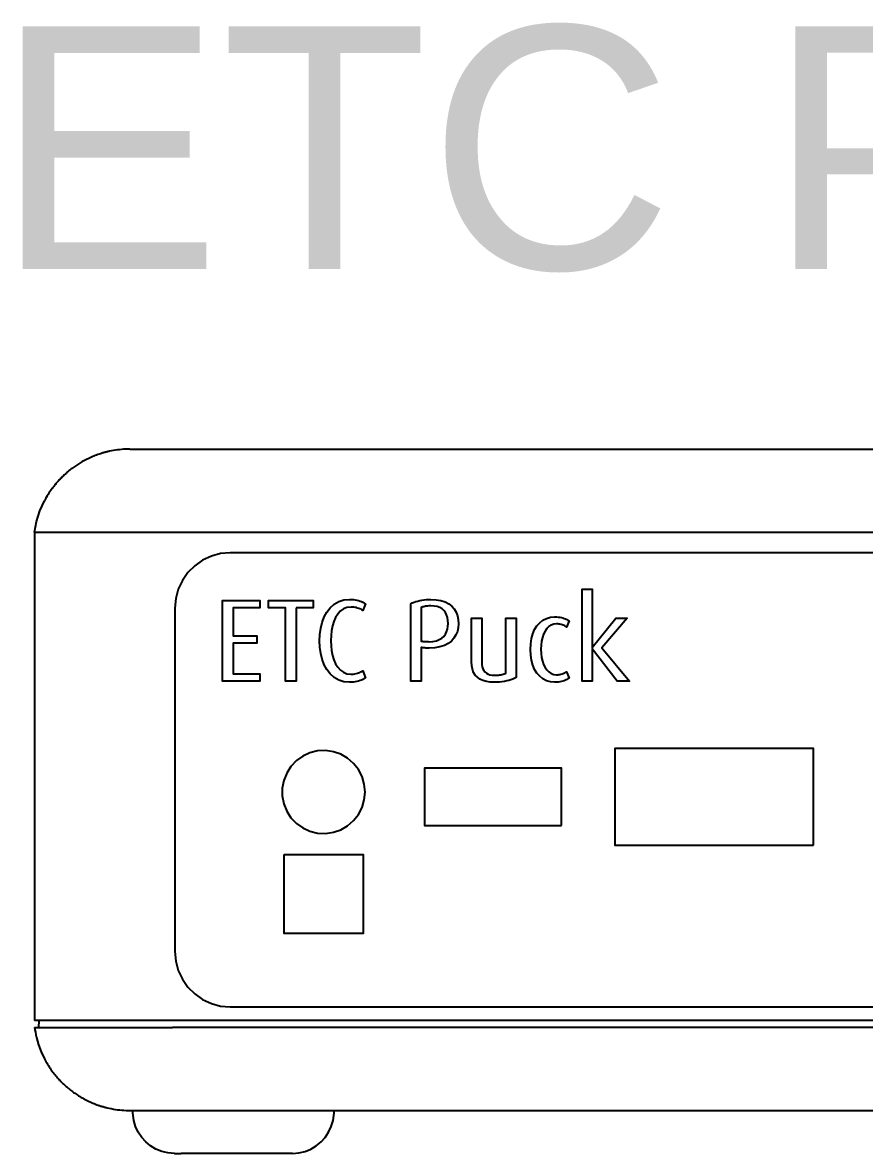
# Model space of a CAD drawing. Extents: x -49 to 275, y -8 to 142.
# Drawn here: x 132.952 to 135.335, y 124.412 to 127.613 of the extents above; entities that cross this region are included whole.
import ezdxf
from ezdxf.enums import TextEntityAlignment as Align

# ---------------------------------------------------------------- set-up
doc = ezdxf.new("R2010")
doc.units = 0
doc.header["$LTSCALE"] = 0.5
doc.header["$MEASUREMENT"] = 0
doc.layers.get('0').update_dxf_attribs({"linetype": 'CONTINUOUS'})
doc.layers.add('RISER', color=7, linetype='CONTINUOUS')
doc.styles.add('ARIAL', font='arial.ttf')

# ---------------------------------------------------------------- blocks, each defined once
blk = doc.blocks.new('*U52')
at = {"layer": 'RISER'}
blk.add_line((-2.0458, 0.9265), (2.0458, 0.9265), dxfattribs=at)
at = {"layer": 'RISER', "color": 7}
for points in [[(-2.0458, 0.9265), (-2.0458, 0.9265), (-2.0516, 0.9265), (-2.0574, 0.9262), (-2.0631, 0.9259), (-2.0688, 0.9255), (-2.0746, 0.9249), (-2.0803, 0.9242), (-2.086, 0.9234), (-2.0917, 0.9225), (-2.0973, 0.9214), (-2.103, 0.9202), (-2.103, 0.9202), (-2.1048, 0.9198), (-2.1067, 0.9194), (-2.1085, 0.919), (-2.1104, 0.9185), (-2.1123, 0.9181), (-2.1141, 0.9176), (-2.116, 0.9171), (-2.1178, 0.9166), (-2.1197, 0.9161), (-2.1215, 0.9156), (-2.1215, 0.9156), (-2.1252, 0.9145), (-2.1288, 0.9133), (-2.1325, 0.9121), (-2.1361, 0.9108), (-2.1397, 0.9095), (-2.1433, 0.9082), (-2.1469, 0.9068), (-2.1505, 0.9053), (-2.154, 0.9038), (-2.1575, 0.9022), (-2.1575, 0.9022), (-2.1596, 0.9013), (-2.1617, 0.9003), (-2.1637, 0.8993), (-2.1658, 0.8983), (-2.1678, 0.8973), (-2.1699, 0.8962), (-2.1719, 0.8952), (-2.1739, 0.8941), (-2.176, 0.893), (-2.178, 0.8919), (-2.178, 0.8919), (-2.181, 0.8902), (-2.184, 0.8885), (-2.187, 0.8867), (-2.1899, 0.8849), (-2.1928, 0.883), (-2.1958, 0.8812), (-2.1986, 0.8792), (-2.2015, 0.8773), (-2.2043, 0.8753), (-2.2071, 0.8732), (-2.2071, 0.8732), (-2.2091, 0.8717), (-2.2111, 0.8703), (-2.213, 0.8688), (-2.2149, 0.8673), (-2.2168, 0.8657), (-2.2187, 0.8642), (-2.2206, 0.8626), (-2.2225, 0.861), (-2.2243, 0.8595), (-2.2262, 0.8578), (-2.2262, 0.8578), (-2.2286, 0.8556), (-2.2311, 0.8534), (-2.2335, 0.8511), (-2.2359, 0.8488), (-2.2382, 0.8465), (-2.2406, 0.8441), (-2.2429, 0.8418), (-2.2451, 0.8394), (-2.2474, 0.8369), (-2.2496, 0.8345), (-2.2496, 0.8345), (-2.2513, 0.8326), (-2.2529, 0.8307), (-2.2546, 0.8287), (-2.2562, 0.8268), (-2.2578, 0.8248), (-2.2594, 0.8228), (-2.2609, 0.8208), (-2.2625, 0.8188), (-2.264, 0.8168), (-2.2655, 0.8148), (-2.2655, 0.8148), (-2.2679, 0.8114), (-2.2703, 0.8081), (-2.2726, 0.8047), (-2.2748, 0.8013), (-2.277, 0.7978), (-2.2792, 0.7944), (-2.2812, 0.7908), (-2.2833, 0.7873), (-2.2853, 0.7837), (-2.2872, 0.7801)], [(-2.1576, 0.9022), (-2.1576, 0.9022), (-2.1596, 0.9013), (-2.1617, 0.9003), (-2.1638, 0.8993), (-2.1658, 0.8983), (-2.1679, 0.8973), (-2.1699, 0.8962), (-2.1719, 0.8952), (-2.174, 0.8941), (-2.176, 0.8931), (-2.178, 0.892)], [(-2.1215, 0.9156), (-2.1215, 0.9156), (-2.1252, 0.9145), (-2.1288, 0.9133), (-2.1325, 0.9121), (-2.1361, 0.9108), (-2.1397, 0.9095), (-2.1433, 0.9082), (-2.1469, 0.9068), (-2.1505, 0.9053), (-2.154, 0.9038), (-2.1576, 0.9022)], [(-2.103, 0.9202), (-2.103, 0.9202), (-2.1048, 0.9198), (-2.1067, 0.9194), (-2.1086, 0.919), (-2.1104, 0.9185), (-2.1123, 0.9181), (-2.1141, 0.9176), (-2.116, 0.9171), (-2.1178, 0.9166), (-2.1196, 0.9161), (-2.1215, 0.9156)], [(-2.0458, 0.9265), (-2.0458, 0.9265), (-2.0516, 0.9265), (-2.0574, 0.9262), (-2.0631, 0.9259), (-2.0688, 0.9255), (-2.0746, 0.9249), (-2.0803, 0.9242), (-2.086, 0.9234), (-2.0917, 0.9225), (-2.0973, 0.9214), (-2.103, 0.9202)], [(-2.2072, 0.8732), (-2.2072, 0.8732), (-2.2091, 0.8717), (-2.2111, 0.8702), (-2.213, 0.8688), (-2.2149, 0.8672), (-2.2168, 0.8657), (-2.2187, 0.8642), (-2.2206, 0.8626), (-2.2225, 0.861), (-2.2243, 0.8595), (-2.2261, 0.8578)], [(-2.178, 0.892), (-2.178, 0.892), (-2.181, 0.8903), (-2.184, 0.8885), (-2.187, 0.8867), (-2.1899, 0.8849), (-2.1929, 0.883), (-2.1958, 0.8811), (-2.1987, 0.8792), (-2.2015, 0.8772), (-2.2044, 0.8752), (-2.2072, 0.8732)], [(-2.2497, 0.8344), (-2.2497, 0.8344), (-2.2513, 0.8325), (-2.253, 0.8306), (-2.2546, 0.8287), (-2.2562, 0.8267), (-2.2578, 0.8248), (-2.2594, 0.8228), (-2.2609, 0.8208), (-2.2624, 0.8188), (-2.264, 0.8168), (-2.2655, 0.8148)], [(-2.2261, 0.8578), (-2.2261, 0.8578), (-2.2286, 0.8556), (-2.2311, 0.8534), (-2.2335, 0.8511), (-2.2359, 0.8488), (-2.2383, 0.8465), (-2.2406, 0.8441), (-2.2429, 0.8417), (-2.2452, 0.8393), (-2.2474, 0.8369), (-2.2497, 0.8344)], [(-2.2655, 0.8148), (-2.2655, 0.8148), (-2.2679, 0.8115), (-2.2702, 0.8081), (-2.2726, 0.8047), (-2.2748, 0.8013), (-2.277, 0.7979), (-2.2792, 0.7944), (-2.2812, 0.7909), (-2.2833, 0.7873), (-2.2853, 0.7837), (-2.2872, 0.7801)], [(-2.315, 0.6917), (-2.3092, 0.7218), (-2.3, 0.7514), (-2.2872, 0.7801)], [(-2.315, 0.6917), (-2.315, -0.6917)], [(-2.315, 0.6917), (-2.3004, 0.6917), (-2.2686, 0.6917), (-2.2209, 0.6917), (-2.1596, 0.6917), (-2.0875, 0.6917), (-2.0079, 0.6917), (-1.9245, 0.6917)], [(-1.9245, 0.6917), (1.9246, 0.6917), (2.008, 0.6917), (2.0875, 0.6917), (2.1596, 0.6917), (2.2209, 0.6917), (2.2686, 0.6917), (2.3004, 0.6917), (2.315, 0.6917)], [(-1.9245, -0.6917), (-2.3003, -0.6917), (-2.315, -0.6917)], [(-2.3031, -0.6918), (-2.3034, -0.6982), (-2.3037, -0.7047), (-2.3041, -0.7113)], [(1.9246, -0.6917), (-1.9245, -0.6917)], [(-2.315, -0.7113), (-1.9245, -0.7113)], [(-2.315, -0.7113), (-2.314, -0.718), (-2.3128, -0.7246), (-2.3115, -0.7314)], [(-2.3115, -0.7314), (-2.3106, -0.7354), (-2.3097, -0.7394)], [(1.9245, -0.7113), (-1.9245, -0.7113)], [(-2.3097, -0.7394), (-2.304, -0.7597), (-2.2965, -0.7799), (-2.2872, -0.7997)], [(-2.2872, -0.7997), (-2.2872, -0.7997), (-2.2851, -0.8036), (-2.283, -0.8075), (-2.2807, -0.8113), (-2.2785, -0.8151), (-2.2761, -0.8189), (-2.2737, -0.8226), (-2.2713, -0.8263), (-2.2687, -0.8299), (-2.2662, -0.8335), (-2.2635, -0.8371)], [(-2.2635, -0.8371), (-2.2635, -0.8371), (-2.2614, -0.8399), (-2.2592, -0.8427), (-2.257, -0.8455), (-2.2547, -0.8482), (-2.2524, -0.8509), (-2.2501, -0.8535), (-2.2477, -0.8562), (-2.2454, -0.8588), (-2.2429, -0.8614), (-2.2405, -0.8639)], [(-2.2405, -0.8639), (-2.2405, -0.8639), (-2.2387, -0.8657), (-2.2369, -0.8675), (-2.2351, -0.8692), (-2.2333, -0.871), (-2.2314, -0.8727), (-2.2296, -0.8744), (-2.2277, -0.8761), (-2.2258, -0.8778), (-2.2239, -0.8795), (-2.222, -0.8811)], [(-2.222, -0.8811), (-2.222, -0.8811), (-2.2191, -0.8835), (-2.2163, -0.8858), (-2.2134, -0.8881), (-2.2105, -0.8903), (-2.2076, -0.8925), (-2.2046, -0.8947), (-2.2016, -0.8968), (-2.1986, -0.8989), (-2.1955, -0.9009), (-2.1924, -0.903)], [(-2.1924, -0.903), (-2.1924, -0.903), (-2.1904, -0.9042), (-2.1884, -0.9055), (-2.1864, -0.9067), (-2.1843, -0.9079), (-2.1823, -0.9091), (-2.1802, -0.9103), (-2.1782, -0.9115), (-2.1761, -0.9127), (-2.174, -0.9138), (-2.1719, -0.9149)], [(-2.1719, -0.9149), (-2.1719, -0.9149), (-2.1683, -0.9168), (-2.1646, -0.9185), (-2.161, -0.9203), (-2.1573, -0.922), (-2.1536, -0.9236), (-2.1499, -0.9252), (-2.1461, -0.9267), (-2.1423, -0.9282), (-2.1385, -0.9296), (-2.1347, -0.931)], [(-2.1347, -0.931), (-2.1347, -0.931), (-2.1328, -0.9316), (-2.1309, -0.9323), (-2.129, -0.9329), (-2.1271, -0.9335), (-2.1252, -0.9341), (-2.1233, -0.9346), (-2.1214, -0.9352), (-2.1195, -0.9357), (-2.1176, -0.9363), (-2.1156, -0.9368)], [(-2.1156, -0.9368), (-2.1156, -0.9368), (-2.1098, -0.9383), (-2.1039, -0.9397), (-2.098, -0.9409), (-2.092, -0.942), (-2.0861, -0.943), (-2.0801, -0.9439), (-2.0741, -0.9446), (-2.0681, -0.9452), (-2.0621, -0.9456), (-2.056, -0.9459)], [(-2.056, -0.9459), (-1.509, -0.9462), (2.056, -0.9459)], [(-1.9192, -1.0675), (-1.9192, -1.0675), (-1.9376, -1.066), (-1.955, -1.0619), (-1.9714, -1.0552), (-1.9865, -1.0463), (-2, -1.0352), (-2.0117, -1.0223), (-2.0215, -1.0078), (-2.029, -0.9917), (-2.034, -0.9745), (-2.0378, -0.9459)], [(-1.585, -1.0675), (-1.585, -1.0675), (-1.5666, -1.066), (-1.5491, -1.0619), (-1.5328, -1.0552), (-1.5177, -1.0463), (-1.5042, -1.0352), (-1.4925, -1.0223), (-1.4827, -1.0078), (-1.4752, -0.9917), (-1.4701, -0.9745), (-1.4664, -0.9462)], [(-1.9192, -1.0675), (-1.9002, -1.0675)], [(-1.9188, -1.0675), (-1.9192, -1.0675), (-1.9176, -1.0675), (-1.9139, -1.0675), (-1.908, -1.0675), (-1.9002, -1.0675)], [(-1.604, -1.0675), (-1.6865, -1.0675), (-1.9002, -1.0675)], [(-1.585, -1.0675), (-1.604, -1.0675)], [(-1.5853, -1.0675), (-1.585, -1.0675), (-1.5865, -1.0675), (-1.5903, -1.0675), (-1.5962, -1.0675), (-1.604, -1.0675)]]:
    blk.add_lwpolyline(points, dxfattribs=at)
at = {"layer": 'RISER'}
for points in [[(-1.9177, 0.4764), (-1.9177, -0.4961), (-1.9153, -0.5233), (-1.9082, -0.5496), (-1.8967, -0.5744), (-1.8811, -0.5967), (-1.8618, -0.616), (-1.8394, -0.6317), (-1.8147, -0.6432), (-1.7883, -0.6503), (-1.7611, -0.6526), (1.7611, -0.6526)], [(1.7611, 0.633), (-1.7611, 0.633), (-1.7883, 0.6306), (-1.8147, 0.6236), (-1.8394, 0.612), (-1.8618, 0.5964), (-1.8811, 0.5771), (-1.8967, 0.5547), (-1.9082, 0.53), (-1.9153, 0.5036), (-1.9177, 0.4764), (-1.9177, 0.4764)], [(-1.9177, 0.4764), (-1.9177, -0.4961), (-1.9153, -0.5233), (-1.9082, -0.5496), (-1.8967, -0.5744), (-1.8811, -0.5967), (-1.8618, -0.616), (-1.8394, -0.6317), (-1.8147, -0.6432), (-1.7883, -0.6503), (-1.7611, -0.6526), (1.7611, -0.6526)], [(1.7611, 0.633), (-1.7611, 0.633), (-1.7883, 0.6306), (-1.8147, 0.6236), (-1.8394, 0.612), (-1.8618, 0.5964), (-1.8811, 0.5771), (-1.8967, 0.5547), (-1.9082, 0.53), (-1.9153, 0.5036), (-1.9177, 0.4764), (-1.9177, 0.4764)], [(-0.6659, 0.2697), (-0.7362, 0.3608), (-0.7368, 0.3608), (-0.7368, 0.2697), (-0.7653, 0.2697), (-0.7653, 0.5298), (-0.7368, 0.5298), (-0.7368, 0.3644), (-0.7362, 0.3644), (-0.6699, 0.4483), (-0.6377, 0.4483), (-0.7093, 0.3634), (-0.6311, 0.2697), (-0.6659, 0.2697), (-0.6659, 0.2697)], [(-1.7835, 0.2697), (-1.7835, 0.4977), (-1.6778, 0.4977), (-1.6778, 0.4771), (-1.7531, 0.4771), (-1.7531, 0.3976), (-1.6855, 0.3976), (-1.6855, 0.3774), (-1.7531, 0.3774), (-1.7531, 0.2902), (-1.6778, 0.2902), (-1.6778, 0.2697), (-1.7835, 0.2697), (-1.7835, 0.2697)], [(-1.5741, 0.4771), (-1.5741, 0.2697), (-1.6046, 0.2697), (-1.6046, 0.4771), (-1.6527, 0.4771), (-1.6527, 0.4977), (-1.5261, 0.4977), (-1.5261, 0.4771), (-1.5741, 0.4771), (-1.5741, 0.4771)], [(-1.4227, 0.2664), (-1.4227, 0.2664), (-1.4394, 0.268), (-1.4541, 0.2727), (-1.467, 0.2802), (-1.4781, 0.2901), (-1.4875, 0.3021), (-1.495, 0.316), (-1.5008, 0.3314), (-1.5049, 0.3481), (-1.5074, 0.3656), (-1.5082, 0.3837), (-1.5082, 0.3837), (-1.5074, 0.4018), (-1.5049, 0.4193), (-1.5008, 0.4359), (-1.495, 0.4513), (-1.4875, 0.4652), (-1.4781, 0.4772), (-1.467, 0.4872), (-1.4541, 0.4946), (-1.4394, 0.4993), (-1.4227, 0.501), (-1.4227, 0.501), (-1.4173, 0.5008), (-1.4122, 0.5004), (-1.4073, 0.4998), (-1.4025, 0.4988), (-1.398, 0.4977), (-1.3936, 0.4962), (-1.3895, 0.4946), (-1.3855, 0.4927), (-1.3816, 0.4907), (-1.378, 0.4884), (-1.3856, 0.4698), (-1.3856, 0.4698), (-1.3882, 0.4714), (-1.391, 0.4729), (-1.3941, 0.4742), (-1.3973, 0.4755), (-1.4007, 0.4766), (-1.4042, 0.4776), (-1.4078, 0.4784), (-1.4115, 0.4789), (-1.4153, 0.4793), (-1.4191, 0.4794), (-1.4191, 0.4794), (-1.4307, 0.4781), (-1.4408, 0.4741), (-1.4496, 0.4678), (-1.457, 0.4596), (-1.4631, 0.4496), (-1.468, 0.4382), (-1.4718, 0.4257), (-1.4744, 0.4122), (-1.4759, 0.3983), (-1.4764, 0.384), (-1.4764, 0.384), (-1.4759, 0.3698), (-1.4743, 0.3559), (-1.4717, 0.3426), (-1.468, 0.3302), (-1.4631, 0.3188), (-1.4569, 0.3089), (-1.4495, 0.3007), (-1.4408, 0.2945), (-1.4308, 0.2906), (-1.4194, 0.2892), (-1.4194, 0.2892), (-1.4156, 0.2893), (-1.4119, 0.2897), (-1.4082, 0.2903), (-1.4046, 0.2911), (-1.401, 0.292), (-1.3977, 0.2932), (-1.3944, 0.2944), (-1.3914, 0.2958), (-1.3885, 0.2973), (-1.3859, 0.2988), (-1.378, 0.2789), (-1.378, 0.2789), (-1.3816, 0.2767), (-1.3855, 0.2746), (-1.3895, 0.2727), (-1.3936, 0.2711), (-1.398, 0.2697), (-1.4025, 0.2685), (-1.4073, 0.2676), (-1.4122, 0.2669), (-1.4173, 0.2665), (-1.4227, 0.2664), (-1.4227, 0.2664)], [(-1.1984, 0.3628), (-1.1984, 0.3628), (-1.2008, 0.3628), (-1.2032, 0.3629), (-1.2055, 0.363), (-1.2078, 0.3632), (-1.2101, 0.3634), (-1.2124, 0.3636), (-1.2145, 0.3639), (-1.2166, 0.3642), (-1.2187, 0.3645), (-1.2206, 0.3648), (-1.2206, 0.2697), (-1.2504, 0.2697), (-1.2504, 0.4887), (-1.2504, 0.4887), (-1.2458, 0.4908), (-1.2408, 0.4928), (-1.2355, 0.4946), (-1.23, 0.4962), (-1.2243, 0.4976), (-1.2184, 0.4988), (-1.2123, 0.4997), (-1.2061, 0.5004), (-1.1998, 0.5008), (-1.1934, 0.501), (-1.1934, 0.501), (-1.1782, 0.5001), (-1.1647, 0.4977), (-1.1529, 0.4937), (-1.1427, 0.4884), (-1.1342, 0.4817), (-1.1273, 0.4738), (-1.122, 0.4648), (-1.1182, 0.4547), (-1.116, 0.4438), (-1.1152, 0.432), (-1.1152, 0.432), (-1.116, 0.4208), (-1.1183, 0.4102), (-1.1222, 0.4003), (-1.1278, 0.3912), (-1.1351, 0.3831), (-1.1441, 0.3762), (-1.1549, 0.3705), (-1.1675, 0.3663), (-1.182, 0.3637), (-1.1984, 0.3628), (-1.1984, 0.3628)], [(-1.1934, 0.4827), (-1.1934, 0.4827), (-1.1964, 0.4827), (-1.1994, 0.4825), (-1.2023, 0.4822), (-1.2052, 0.4819), (-1.208, 0.4814), (-1.2107, 0.4809), (-1.2134, 0.4803), (-1.2159, 0.4796), (-1.2183, 0.4789), (-1.2206, 0.4781), (-1.2206, 0.383), (-1.2206, 0.383), (-1.2187, 0.3827), (-1.2168, 0.3824), (-1.2147, 0.3822), (-1.2125, 0.382), (-1.2102, 0.3818), (-1.2079, 0.3816), (-1.2056, 0.3815), (-1.2032, 0.3814), (-1.2008, 0.3814), (-1.1984, 0.3813), (-1.1984, 0.3813), (-1.1872, 0.382), (-1.1775, 0.3839), (-1.1693, 0.387), (-1.1623, 0.3911), (-1.1566, 0.3962), (-1.1522, 0.4022), (-1.1488, 0.4089), (-1.1465, 0.4163), (-1.1451, 0.4243), (-1.1447, 0.4327), (-1.1447, 0.4327), (-1.1451, 0.4416), (-1.1465, 0.4497), (-1.1487, 0.4571), (-1.1519, 0.4636), (-1.1561, 0.4693), (-1.1614, 0.474), (-1.1677, 0.4778), (-1.1751, 0.4805), (-1.1837, 0.4822), (-1.1934, 0.4827)], [(-1.0128, 0.2664), (-1.0128, 0.2664), (-1.0251, 0.2669), (-1.0361, 0.2686), (-1.0458, 0.2714), (-1.0543, 0.2753), (-1.0615, 0.2805), (-1.0675, 0.2868), (-1.0721, 0.2944), (-1.0754, 0.3032), (-1.0775, 0.3133), (-1.0781, 0.3247), (-1.0781, 0.4483), (-1.049, 0.4483), (-1.049, 0.3237), (-1.049, 0.3237), (-1.0486, 0.3166), (-1.0476, 0.3102), (-1.0458, 0.3046), (-1.0433, 0.2998), (-1.0401, 0.2956), (-1.0361, 0.2923), (-1.0314, 0.2896), (-1.0259, 0.2877), (-1.0196, 0.2866), (-1.0125, 0.2862), (-1.0125, 0.2862), (-1.0091, 0.2863), (-1.0056, 0.2865), (-1.0021, 0.2868), (-0.9986, 0.2872), (-0.9952, 0.2877), (-0.992, 0.2884), (-0.9888, 0.2892), (-0.9859, 0.2901), (-0.9831, 0.2911), (-0.9807, 0.2922), (-0.9807, 0.4483), (-0.9515, 0.4483), (-0.9515, 0.2796), (-0.9515, 0.2796), (-0.9559, 0.2775), (-0.9609, 0.2754), (-0.9664, 0.2735), (-0.9723, 0.2718), (-0.9786, 0.2702), (-0.9852, 0.2689), (-0.9919, 0.2678), (-0.9989, 0.267), (-1.0059, 0.2665), (-1.0128, 0.2664), (-1.0128, 0.2664)], [(-0.8422, 0.2664), (-0.8422, 0.2664), (-0.8546, 0.2675), (-0.8659, 0.2708), (-0.8762, 0.2761), (-0.8852, 0.2833), (-0.893, 0.2922), (-0.8995, 0.3029), (-0.9046, 0.315), (-0.9084, 0.3285), (-0.9107, 0.3433), (-0.9115, 0.3591), (-0.9115, 0.3591), (-0.9107, 0.375), (-0.9084, 0.3898), (-0.9046, 0.4032), (-0.8994, 0.4153), (-0.8929, 0.4259), (-0.885, 0.4348), (-0.876, 0.442), (-0.8658, 0.4472), (-0.8545, 0.4505), (-0.8422, 0.4516), (-0.8422, 0.4516), (-0.8373, 0.4515), (-0.8326, 0.4511), (-0.8281, 0.4505), (-0.8237, 0.4496), (-0.8195, 0.4485), (-0.8156, 0.4472), (-0.8119, 0.4457), (-0.8084, 0.444), (-0.8051, 0.4421), (-0.8021, 0.44), (-0.8091, 0.4228), (-0.8091, 0.4228), (-0.8113, 0.4243), (-0.8136, 0.4257), (-0.8162, 0.427), (-0.8189, 0.4282), (-0.8218, 0.4292), (-0.8247, 0.4301), (-0.8278, 0.4308), (-0.8309, 0.4313), (-0.834, 0.4316), (-0.8372, 0.4317), (-0.8372, 0.4317), (-0.8454, 0.4308), (-0.8528, 0.4282), (-0.8594, 0.4239), (-0.8652, 0.4182), (-0.8701, 0.4112), (-0.8742, 0.4029), (-0.8774, 0.3935), (-0.8798, 0.3831), (-0.8812, 0.3718), (-0.8816, 0.3598), (-0.8816, 0.3598), (-0.8812, 0.348), (-0.8797, 0.3368), (-0.8774, 0.3264), (-0.8741, 0.3169), (-0.87, 0.3085), (-0.865, 0.3013), (-0.8592, 0.2955), (-0.8527, 0.2912), (-0.8453, 0.2885), (-0.8372, 0.2876), (-0.8372, 0.2876), (-0.8341, 0.2877), (-0.8309, 0.2879), (-0.8279, 0.2884), (-0.8249, 0.2891), (-0.8219, 0.2899), (-0.8191, 0.2909), (-0.8165, 0.292), (-0.8139, 0.2932), (-0.8116, 0.2946), (-0.8094, 0.2962), (-0.8021, 0.278), (-0.8021, 0.278), (-0.8051, 0.2759), (-0.8084, 0.2739), (-0.8119, 0.2722), (-0.8156, 0.2707), (-0.8195, 0.2694), (-0.8237, 0.2683), (-0.8281, 0.2675), (-0.8326, 0.2669), (-0.8373, 0.2665), (-0.8422, 0.2664), (-0.8422, 0.2664)], [(-1.3796, -0.0444), (-1.3817, -0.0222), (-1.388, -0.0007), (-1.3982, 0.0191), (-1.412, 0.0366), (-1.4289, 0.0513), (-1.4482, 0.0624), (-1.4693, 0.0697), (-1.4914, 0.0729), (-1.5137, 0.0718), (-1.5354, 0.0666), (-1.5557, 0.0573), (-1.5739, 0.0444), (-1.5893, 0.0282), (-1.6013, 0.0094), (-1.6096, -0.0113), (-1.6138, -0.0332), (-1.6138, -0.0555), (-1.6096, -0.0775), (-1.6013, -0.0982), (-1.5893, -0.117), (-1.5739, -0.1331), (-1.5557, -0.1461), (-1.5354, -0.1553), (-1.5137, -0.1606), (-1.4914, -0.1617), (-1.4693, -0.1585), (-1.4482, -0.1512), (-1.4289, -0.14), (-1.412, -0.1254), (-1.3982, -0.1079), (-1.388, -0.088), (-1.3817, -0.0666), (-1.3796, -0.0444)], [(-1.3796, -0.0444), (-1.3817, -0.0222), (-1.388, -0.0007), (-1.3982, 0.0191), (-1.412, 0.0366), (-1.4289, 0.0513), (-1.4482, 0.0624), (-1.4693, 0.0697), (-1.4914, 0.0729), (-1.5137, 0.0718), (-1.5354, 0.0666), (-1.5557, 0.0573), (-1.5739, 0.0444), (-1.5893, 0.0282), (-1.6013, 0.0094), (-1.6096, -0.0113), (-1.6138, -0.0332), (-1.6138, -0.0555), (-1.6096, -0.0775), (-1.6013, -0.0982), (-1.5893, -0.117), (-1.5739, -0.1331), (-1.5557, -0.1461), (-1.5354, -0.1553), (-1.5137, -0.1606), (-1.4914, -0.1617), (-1.4693, -0.1585), (-1.4482, -0.1512), (-1.4289, -0.14), (-1.412, -0.1254), (-1.3982, -0.1079), (-1.388, -0.088), (-1.3817, -0.0666), (-1.3796, -0.0444)], [(-0.1101, -0.1948), (-0.1101, 0.0788), (-0.6725, 0.0788), (-0.6725, -0.1948), (-0.1101, -0.1948)], [(-0.1101, -0.1948), (-0.1101, 0.0788), (-0.6725, 0.0788), (-0.6725, -0.1948), (-0.1101, -0.1948)], [(-0.8235, -0.1388), (-0.8235, 0.0228), (-1.2114, 0.0228), (-1.2114, -0.1388), (-0.8235, -0.1388)], [(-0.8235, -0.1388), (-0.8235, 0.0228), (-1.2114, 0.0228), (-1.2114, -0.1388), (-0.8235, -0.1388)], [(-1.6088, -0.2211), (-1.3846, -0.2211), (-1.3846, -0.4453), (-1.6088, -0.4453), (-1.6088, -0.2211)], [(-1.6088, -0.4453), (-1.6088, -0.4453)]]:
    blk.add_lwpolyline(points, dxfattribs=at)
at = {"layer": 'RISER', "color": 1, "insert": (0, 1.4265), "char_height": 1, "attachment_point": 8, "style": 'ARIAL'}
blk.add_mtext('{\\H0.6875x;ETC PUCK}', dxfattribs=at)
at = {"layer": 'RISER', "color": 1, "style": 'ARIAL'}
blk.add_attdef('STATIONID', text='', height=0.6875, dxfattribs=at).set_placement((0, 2.5265), align=Align.CENTER)
blk.add_attdef('DRAWINGREF', text='', height=0.6875, dxfattribs=at).set_placement((0, -1.446), align=Align.TOP_CENTER)

msp = doc.modelspace()

# ---------------------------------------------------------------- block references
msp.add_blockref('*U52', (135.3013, 125.4794))

doc.saveas('drawing.dxf')
